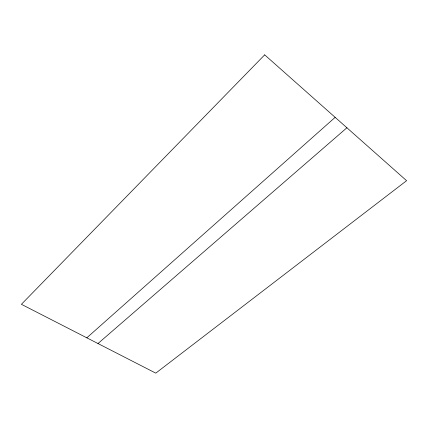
<?xml version="1.0" encoding="UTF-8"?>
<svg xmlns="http://www.w3.org/2000/svg" width="428" height="428" viewBox="0 0 428 428"><rect width="100%" height="100%" fill="white"/><g stroke="black" fill="none" stroke-linecap="round" stroke-linejoin="round"><path stroke-width="0.64" d="M86.82 337.82L335.151 117.347M97.985 343.54L346.91 127.769M264.681 54.859L21.4 304.308L155.776 373.141L406.6 180.696L264.681 54.859"/></g></svg>
